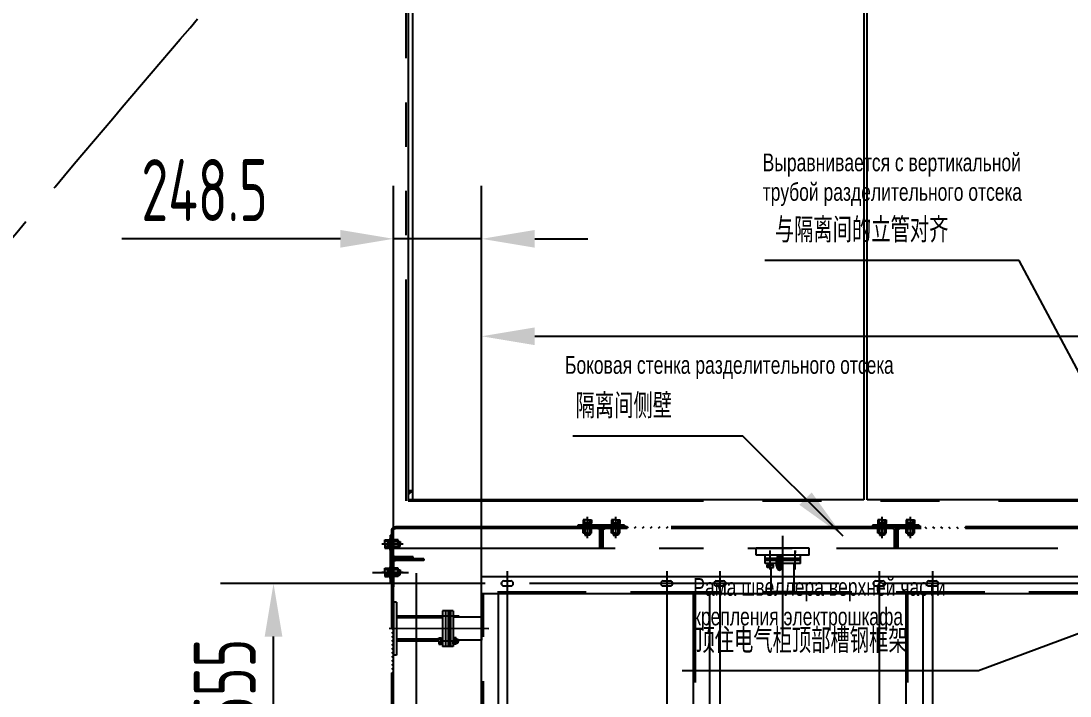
# Model space of a CAD drawing. Header units: millimetres. Extents: x 1934 to 22934, y 25951 to 41379.
# Drawn here: x 6055 to 9016, y 37567 to 39473 of the extents above; entities that cross this region are included whole.
import ezdxf
from ezdxf.enums import TextEntityAlignment as Align

# ---------------------------------------------------------------- set-up
doc = ezdxf.new("R2010")
doc.units = ezdxf.units.MM
doc.header["$LTSCALE"] = 500
for name, pattern in [('F', [0.75, 0.5, -0.25]), ('G', [2, 1.25, -0.25, 0.25, -0.25]), ('K', [2.5, 1.25, -0.25, 0.25, -0.25, 0.25, -0.25])]:
    doc.linetypes.add(name, pattern=pattern)
for name, color, linetype in [('01', 7, 'Continuous'), ('02', 1, 'Continuous'), ('04', 2, 'F'), ('05', 4, 'G'), ('07', 6, 'K'), ('08', 1, 'Continuous')]:
    doc.layers.add(name, color=color, linetype=linetype)
doc.styles.get("Standard").update_dxf_attribs({"font": 'isocp', "width": 0.707, "bigfont": 'intecad.shx'})
doc.dimstyles.new('INTE', dxfattribs={"dimscale": 50, "dimtxt": 3.5, "dimasz": 3, "dimexe": 3, "dimexo": 0, "dimgap": 1, "dimtad": 1, "dimdsep": 46, "dimtxsty": 'Standard', "dimcen": 0, "dimclrd": 1, "dimclre": 1, "dimclrt": 3, "dimadec": 0, "dimazin": 0, "dimtfac": 1, "dimtmove": 0, "dimatfit": 0, "dimfxl": 1, "dimarcsym": 0})

# ---------------------------------------------------------------- blocks, each defined once
blk = doc.blocks.new('HFL')
at = {"layer": '07', "color": 6, "linetype": 'K'}
for p, q in [((34602.5, 379.3), (34602.5, 511.4)), ((34602.5, 511.4), (34607.5, 511.4)), ((34607.5, 511.4), (34607.5, 379.3)), ((34612.5, 455.3), (34612.5, 525.3)), ((34639.2, 484.3), (34579.2, 484.3)), ((34587.6, 495.9), (34596.4, 495.9)), ((34587.6, 484.3), (34587.6, 495.9)), ((34596.4, 491.3), (34587.6, 491.3)), ((34587.6, 484.3), (34587.6, 472.6)), ((34596.4, 477.3), (34587.6, 477.3)), ((34596.4, 495.9), (34596.4, 484.3)), ((34596.4, 495), (34600, 495)), ((34596.4, 472.6), (34596.4, 484.3)), ((34600, 484.3), (34600, 498.3)), ((34600, 498.3), (34602.5, 498.3)), ((34600, 495), (34600, 484.3)), ((34600, 484.3), (34600, 470.3)), ((34600, 473.6), (34600, 484.3)), ((34602.5, 470.3), (34602.5, 484.3)), ((34625.3, 495.9), (34612.5, 495.9)), ((34612.5, 495.9), (34612.5, 484.3)), ((34612.5, 484.3), (34612.5, 495)), ((34625.3, 491.3), (34612.5, 491.3)), ((34612.5, 472.6), (34612.5, 484.3)), ((34612.5, 484.3), (34612.5, 473.6)), ((34625.3, 477.3), (34612.5, 477.3)), ((34614, 491.3), (34630.9, 491.3)), ((34625.3, 484.3), (34625.3, 495.9)), ((34630.9, 489.9), (34625.3, 489.9)), ((34625.3, 484.3), (34625.3, 472.6)), ((34630.9, 478.7), (34625.3, 478.7)), ((34625.3, 477.3), (34630.9, 477.3)), ((34630.9, 491.3), (34630.9, 484.3)), ((34630.9, 477.3), (34630.9, 484.3)), ((34587.6, 472.6), (34596.4, 472.6)), ((34596.4, 473.6), (34600, 473.6)), ((34600, 470.3), (34602.5, 470.3)), ((34625.3, 472.6), (34612.5, 472.6)), ((34667.5, 450.3), (34617.5, 450.3)), ((34667.5, 445.3), (34617.5, 445.3)), ((34625.1, 440.3), (34630.1, 445.3)), ((34647.6, 440.3), (34652.6, 445.3)), ((34667.5, 445.3), (34667.5, 450.3)), ((34667.5, 445.3), (34667.5, 440.3)), ((34587.6, 404.3), (34587.6, 415.9)), ((34587.6, 415.9), (34596.4, 415.9)), ((34596.4, 415.9), (34596.4, 404.3)), ((34596.4, 415), (34600, 415)), ((34600, 404.3), (34600, 418.3)), ((34600, 418.3), (34602.5, 418.3)), ((34600, 415), (34600, 404.3)), ((34602.5, 418.3), (34602.5, 404.3)), ((34607.5, 435.3), (34607.5, 365.3)), ((34607.5, 435.3), (34607.5, 365.3)), ((34607.5, 422.7), (34612.5, 427.7)), ((34612.5, 435.3), (34612.5, 365.3)), ((34612.5, 415.9), (34612.5, 404.3)), ((34625.3, 415.9), (34612.5, 415.9)), ((34612.5, 415.9), (40091.5, 415.3)), ((34612.5, 404.3), (34612.5, 415)), ((34667.5, 440.3), (34617.5, 440.3)), ((34625.3, 404.3), (34625.3, 415.9)), ((35194.5, 415.3), (35194.5, 365.3)), ((35199.5, 415.3), (35194.5, 415.3)), ((35199.5, 415.3), (35199.5, 365.3)), ((35199.5, 415.3), (35199.5, 365.3)), ((35199.5, 415.3), (35204.5, 415.3)), ((35199.5, 415.3), (35199.5, 365.3)), ((35199.5, 415.3), (35199.5, 365.3)), ((35204.5, 415.3), (35204.5, 365.3)), ((36026.5, 415.3), (36026.5, 365.3)), ((36031.5, 415.3), (36026.5, 415.3)), ((36031.5, 415.3), (36031.5, 365.3)), ((36031.5, 415.3), (36031.5, 365.3)), ((36031.5, 415.3), (36036.5, 415.3)), ((36031.5, 415.3), (36031.5, 365.3)), ((36031.5, 415.3), (36031.5, 365.3)), ((36031.5, 409.8), (36036.5, 414.8)), ((36036.5, 415.3), (36036.5, 365.3)), ((34639.2, 404.3), (34579.2, 404.3)), ((34596.4, 411.3), (34587.6, 411.3)), ((34587.6, 404.3), (34587.6, 392.6)), ((34596.4, 397.3), (34587.6, 397.3)), ((34587.6, 392.6), (34596.4, 392.6)), ((34596.4, 392.6), (34596.4, 404.3)), ((34596.4, 393.6), (34600, 393.6)), ((34600, 404.3), (34600, 390.3)), ((34600, 393.6), (34600, 404.3)), ((34600, 390.3), (34602.5, 390.3)), ((34607.5, 400.2), (34611.5, 404.3)), ((34611.5, 404.3), (34612.5, 405.2)), ((34625.3, 411.3), (34612.5, 411.3)), ((34612.5, 392.6), (34612.5, 404.3)), ((34612.5, 404.3), (34612.5, 393.6)), ((34625.3, 397.3), (34612.5, 397.3)), ((34625.3, 392.6), (34612.5, 392.6)), ((34614, 397.3), (34630.9, 397.3)), ((34625.3, 411.3), (34630.9, 411.3)), ((34630.9, 409.9), (34625.3, 409.9)), ((34625.3, 404.3), (34625.3, 392.6)), ((34630.9, 398.7), (34625.3, 398.7)), ((34630.9, 411.3), (34630.9, 404.3)), ((34630.9, 397.3), (34630.9, 404.3)), ((35159.5, 387.1), (35159.5, 327.1)), ((35204.5, 402.6), (35199.5, 407.6)), ((35204.5, 380.2), (35199.5, 385.2)), ((35239.5, 387.1), (35239.5, 327.1)), ((35991.5, 387.1), (35991.5, 327.1)), ((36031.5, 406.3), (36026.5, 411.3)), ((36031.5, 383.9), (36026.5, 388.9)), ((36031.5, 387.4), (36036.5, 392.4)), ((36071.5, 387.1), (36071.5, 327.1)), ((34602.5, 379.3), (34607.5, 379.3)), ((34607.5, 377.8), (34612.5, 382.8)), ((34610.4, 358.2), (34613.9, 361.8)), ((35189.5, 360.3), (34617.5, 360.3)), ((34629.9, 355.3), (34634.9, 360.3)), ((34652.4, 355.3), (34657.4, 360.3)), ((34674.8, 355.3), (34679.8, 360.3)), ((34697.3, 355.3), (34702.3, 360.3)), ((34719.7, 355.3), (34724.7, 360.3)), ((34742.2, 355.3), (34747.2, 360.3)), ((34764.6, 355.3), (34769.6, 360.3)), ((34787.1, 355.3), (34792.1, 360.3)), ((34809.5, 355.3), (34814.5, 360.3)), ((34832, 355.3), (34837, 360.3)), ((34854.4, 355.3), (34859.4, 360.3)), ((34876.9, 355.3), (34881.9, 360.3)), ((34899.3, 355.3), (34904.3, 360.3)), ((34921.8, 355.3), (34926.8, 360.3)), ((34944.2, 355.3), (34949.2, 360.3)), ((34966.7, 355.3), (34971.7, 360.3)), ((34989.1, 355.3), (34994.1, 360.3)), ((35011.6, 355.3), (35016.6, 360.3)), ((35034, 355.3), (35039, 360.3)), ((35056.5, 355.3), (35061.5, 360.3)), ((35078.9, 355.3), (35083.9, 360.3)), ((35101.4, 355.3), (35106.4, 360.3)), ((35123.8, 355.3), (35128.8, 360.3)), ((35146.3, 355.3), (35151.3, 360.3)), ((35147.8, 373.1), (35147.8, 360.3)), ((35159.5, 373.1), (35147.8, 373.1)), ((35147.8, 360.3), (35159.5, 360.3)), ((35159.5, 360.3), (35148.8, 360.3)), ((35152.5, 361.8), (35152.5, 378.7)), ((35152.5, 378.7), (35159.5, 378.7)), ((35152.5, 373.1), (35152.5, 360.3)), ((35153.9, 378.7), (35153.9, 373.1)), ((35166.5, 378.7), (35159.5, 378.7)), ((35159.5, 373.1), (35171.1, 373.1)), ((35171.1, 360.3), (35159.5, 360.3)), ((35159.5, 360.3), (35170.2, 360.3)), ((35165.1, 378.7), (35165.1, 373.1)), ((35166.5, 373.1), (35166.5, 378.7)), ((35166.5, 373.1), (35166.5, 360.3)), ((35171.1, 373.1), (35171.1, 360.3)), ((35206.4, 355.8), (35199.9, 362.3)), ((36021.5, 360.3), (35209.5, 360.3)), ((35229.3, 355.3), (35224.3, 360.3)), ((35239.5, 373.1), (35227.8, 373.1)), ((35227.8, 373.1), (35227.8, 360.3)), ((35227.8, 360.3), (35239.5, 360.3)), ((35239.5, 360.3), (35228.8, 360.3)), ((35232.5, 378.7), (35239.5, 378.7)), ((35232.5, 373.1), (35232.5, 378.7)), ((35232.5, 373.1), (35232.5, 360.3)), ((35233.9, 378.7), (35233.9, 373.1)), ((35246.5, 378.7), (35239.5, 378.7)), ((35239.5, 373.1), (35251.1, 373.1)), ((35251.1, 360.3), (35239.5, 360.3)), ((35239.5, 360.3), (35250.2, 360.3)), ((35245.1, 378.7), (35245.1, 373.1)), ((35246.5, 361.8), (35246.5, 378.7)), ((35246.5, 373.1), (35246.5, 360.3)), ((35251.8, 355.3), (35246.8, 360.3)), ((35251.1, 373.1), (35251.1, 360.3)), ((35274.2, 355.3), (35269.2, 360.3)), ((35296.7, 355.3), (35291.7, 360.3)), ((35319.1, 355.3), (35314.1, 360.3)), ((35341.6, 355.3), (35336.6, 360.3)), ((35364, 355.3), (35359, 360.3)), ((35386.5, 355.3), (35381.5, 360.3)), ((35408.9, 355.3), (35403.9, 360.3)), ((35431.4, 355.3), (35426.4, 360.3)), ((35453.8, 355.3), (35448.8, 360.3)), ((35476.3, 355.3), (35471.3, 360.3)), ((35498.8, 355.3), (35493.8, 360.3)), ((35521.2, 355.3), (35516.2, 360.3)), ((35543.7, 355.3), (35538.7, 360.3)), ((35566.1, 355.3), (35561.1, 360.3)), ((35588.6, 355.3), (35583.6, 360.3)), ((35611, 355.3), (35606, 360.3)), ((35633.5, 355.3), (35628.5, 360.3)), ((35655.9, 355.3), (35650.9, 360.3)), ((35678.4, 355.3), (35673.4, 360.3)), ((35700.8, 355.3), (35695.8, 360.3)), ((35723.3, 355.3), (35718.3, 360.3)), ((35745.7, 355.3), (35740.7, 360.3)), ((35768.2, 355.3), (35763.2, 360.3)), ((35790.6, 355.3), (35785.6, 360.3)), ((35813.1, 355.3), (35808.1, 360.3)), ((35835.5, 355.3), (35830.5, 360.3)), ((35858, 355.3), (35853, 360.3)), ((35880.4, 355.3), (35875.4, 360.3)), ((35902.9, 355.3), (35897.9, 360.3)), ((35925.3, 355.3), (35920.3, 360.3)), ((35947.8, 355.3), (35942.8, 360.3)), ((35970.2, 355.3), (35965.2, 360.3)), ((35979.8, 373.1), (35979.8, 360.3)), ((35991.5, 373.1), (35979.8, 373.1)), ((35979.8, 360.3), (35991.5, 360.3)), ((35991.5, 360.3), (35980.8, 360.3)), ((35984.5, 361.8), (35984.5, 378.7)), ((35984.5, 378.7), (35991.5, 378.7)), ((35984.5, 373.1), (35984.5, 360.3)), ((35985.9, 378.7), (35985.9, 373.1)), ((35991.5, 356.5), (35987.7, 360.3)), ((35998.5, 378.7), (35991.5, 378.7)), ((35991.5, 373.1), (36003.1, 373.1)), ((36003.1, 360.3), (35991.5, 360.3)), ((35991.5, 360.3), (36002.2, 360.3)), ((35992.7, 355.3), (35991.5, 356.5)), ((35997.1, 378.7), (35997.1, 373.1)), ((35998.5, 373.1), (35998.5, 378.7)), ((35998.5, 373.1), (35998.5, 360.3)), ((36003.1, 373.1), (36003.1, 360.3)), ((36015.1, 355.3), (36010.1, 360.3)), ((36030.9, 362), (36026.5, 366.4)), ((36031.5, 364.9), (36036.5, 369.9)), ((36851.5, 360.3), (36041.5, 360.3)), ((36044.3, 355.3), (36049.3, 360.3)), ((36071.5, 373.1), (36059.8, 373.1)), ((36059.8, 373.1), (36059.8, 360.3)), ((36059.8, 360.3), (36071.5, 360.3)), ((36071.5, 360.3), (36060.8, 360.3)), ((36064.5, 378.7), (36071.5, 378.7)), ((36064.5, 373.1), (36064.5, 378.7)), ((36064.5, 373.1), (36064.5, 360.3)), ((36065.9, 378.7), (36065.9, 373.1)), ((36066.8, 355.3), (36071.5, 360)), ((36078.5, 378.7), (36071.5, 378.7)), ((36071.5, 373.1), (36083.1, 373.1)), ((36071.5, 360), (36071.8, 360.3)), ((36083.1, 360.3), (36071.5, 360.3)), ((36071.5, 360.3), (36082.2, 360.3)), ((36077.1, 378.7), (36077.1, 373.1)), ((36078.5, 361.8), (36078.5, 378.7)), ((36078.5, 373.1), (36078.5, 360.3)), ((36083.1, 373.1), (36083.1, 360.3)), ((36089.2, 355.3), (36094.2, 360.3)), ((36111.7, 355.3), (36116.7, 360.3)), ((36134.1, 355.3), (36139.1, 360.3)), ((36156.6, 355.3), (36161.6, 360.3)), ((36179, 355.3), (36184, 360.3)), ((36201.5, 355.3), (36206.5, 360.3)), ((36223.9, 355.3), (36228.9, 360.3)), ((36246.4, 355.3), (36251.4, 360.3)), ((36268.8, 355.3), (36273.8, 360.3)), ((36291.3, 355.3), (36296.3, 360.3)), ((36313.7, 355.3), (36318.7, 360.3)), ((36336.2, 355.3), (36341.2, 360.3)), ((36358.6, 355.3), (36363.6, 360.3)), ((36381.1, 355.3), (36386.1, 360.3)), ((36403.5, 355.3), (36408.5, 360.3)), ((36426, 355.3), (36431, 360.3)), ((36448.4, 355.3), (36453.4, 360.3)), ((36470.9, 355.3), (36475.9, 360.3)), ((36493.3, 355.3), (36498.3, 360.3)), ((36515.8, 355.3), (36520.8, 360.3)), ((35189.5, 355.3), (34617.5, 355.3)), ((35132.4, 350.3), (35132.4, 355.3)), ((35132.4, 355.3), (35264.5, 355.3)), ((35264.5, 350.3), (35132.4, 350.3)), ((35145.5, 347.8), (35145.5, 350.3)), ((35159.5, 347.8), (35145.5, 347.8)), ((35147.8, 335.4), (35147.8, 344.2)), ((35147.8, 344.2), (35159.5, 344.2)), ((35159.5, 335.4), (35147.8, 335.4)), ((35148.8, 344.2), (35148.8, 347.8)), ((35148.8, 347.8), (35159.5, 347.8)), ((35152.5, 344.2), (35152.5, 335.4)), ((35173.5, 350.3), (35159.5, 350.3)), ((35159.5, 347.8), (35173.5, 347.8)), ((35170.2, 347.8), (35159.5, 347.8)), ((35171.1, 344.2), (35159.5, 344.2)), ((35159.5, 335.4), (35171.1, 335.4)), ((35166.5, 344.2), (35166.5, 335.4)), ((35170.2, 344.2), (35170.2, 347.8)), ((35171.1, 335.4), (35171.1, 344.2)), ((35173.5, 347.8), (35173.5, 350.3)), ((36021.5, 355.3), (35209.5, 355.3)), ((35225.5, 350.3), (35239.5, 350.3)), ((35225.5, 347.8), (35225.5, 350.3)), ((35239.5, 347.8), (35225.5, 347.8)), ((35227.8, 344.2), (35239.5, 344.2)), ((35227.8, 335.4), (35227.8, 344.2)), ((35239.5, 335.4), (35227.8, 335.4)), ((35228.8, 347.8), (35239.5, 347.8)), ((35228.8, 344.2), (35228.8, 347.8)), ((35232.5, 344.2), (35232.5, 335.4)), ((35239.5, 347.8), (35253.5, 347.8)), ((35250.2, 347.8), (35239.5, 347.8)), ((35251.1, 344.2), (35239.5, 344.2)), ((35239.5, 335.4), (35251.1, 335.4)), ((35246.5, 344.2), (35246.5, 335.4)), ((35250.2, 344.2), (35250.2, 347.8)), ((35251.1, 335.4), (35251.1, 344.2)), ((35253.5, 347.8), (35253.5, 350.3)), ((35264.5, 350.3), (35264.5, 355.3)), ((35964.4, 350.3), (35964.4, 355.3)), ((35964.4, 355.3), (36096.5, 355.3)), ((36096.5, 350.3), (35964.4, 350.3)), ((35977.5, 347.8), (35977.5, 350.3)), ((35991.5, 347.8), (35977.5, 347.8)), ((35979.8, 335.4), (35979.8, 344.2)), ((35979.8, 344.2), (35991.5, 344.2)), ((35991.5, 335.4), (35979.8, 335.4)), ((35980.8, 344.2), (35980.8, 347.8)), ((35980.8, 347.8), (35991.5, 347.8)), ((35984.5, 344.2), (35984.5, 335.4)), ((36005.5, 350.3), (35991.5, 350.3)), ((35991.5, 347.8), (36005.5, 347.8)), ((36002.2, 347.8), (35991.5, 347.8)), ((36003.1, 344.2), (35991.5, 344.2)), ((35991.5, 335.4), (36003.1, 335.4)), ((35998.5, 344.2), (35998.5, 335.4)), ((36002.2, 344.2), (36002.2, 347.8)), ((36003.1, 335.4), (36003.1, 344.2)), ((36005.5, 347.8), (36005.5, 350.3)), ((36851.5, 355.3), (36041.5, 355.3)), ((36057.5, 350.3), (36071.5, 350.3)), ((36057.5, 347.8), (36057.5, 350.3)), ((36071.5, 347.8), (36057.5, 347.8)), ((36059.8, 344.2), (36071.5, 344.2)), ((36059.8, 335.4), (36059.8, 344.2)), ((36071.5, 335.4), (36059.8, 335.4)), ((36060.8, 347.8), (36071.5, 347.8)), ((36060.8, 344.2), (36060.8, 347.8)), ((36064.5, 344.2), (36064.5, 335.4)), ((36071.5, 347.8), (36085.5, 347.8)), ((36082.2, 347.8), (36071.5, 347.8)), ((36083.1, 344.2), (36071.5, 344.2)), ((36071.5, 335.4), (36083.1, 335.4)), ((36078.5, 344.2), (36078.5, 335.4)), ((36082.2, 344.2), (36082.2, 347.8)), ((36083.1, 335.4), (36083.1, 344.2)), ((36085.5, 347.8), (36085.5, 350.3)), ((36096.5, 350.3), (36096.5, 355.3))]:
    blk.add_line(p, q, dxfattribs=at)
for centre, radius, start, end in [((34617.5, 455.3), 10, 180, 270), ((34617.5, 435.3), 10, 90, 180), ((34617.5, 455.3), 5, 180, 270), ((34617.5, 435.3), 5, 90, 180), ((34617.5, 365.3), 10, 180, 270), ((34617.5, 365.3), 5, 180, 270), ((35189.5, 365.3), 5, 270, 0), ((35189.5, 365.3), 10, 270, 0), ((35209.5, 365.3), 10, 180, 270), ((35209.5, 365.3), 5, 180, 270), ((36021.5, 365.3), 5, 270, 0), ((36021.5, 365.3), 10, 270, 0), ((36041.5, 365.3), 10, 180, 270), ((36041.5, 365.3), 5, 180, 270)]:
    blk.add_arc(centre, radius, start, end, dxfattribs=at)
blk = doc.blocks.new('NHB')
at = {"layer": '07', "color": 6, "linetype": 'K'}
for p, q in [((38004.8, 742.2), (38004.8, 662.2)), ((38009.8, 742.2), (38004.8, 742.2)), ((38009.8, 742.2), (38009.8, 662.2)), ((38004.8, 733), (38009.8, 738)), ((38004.8, 721.7), (38009.8, 726.7)), ((38004.8, 710.4), (38009.8, 715.4)), ((37969.8, 699.8), (37969.8, 598)), ((38004.8, 699.1), (38009.8, 704.1)), ((38004.8, 687.8), (38009.8, 692.8)), ((38004.8, 676.5), (38009.8, 681.5)), ((35812.8, 652.2), (37999.8, 652.2)), ((37306.3, 657.2), (37999.8, 657.2)), ((37629.9, 652.2), (37634.9, 657.2)), ((37641.2, 652.2), (37646.2, 657.2)), ((37652.5, 652.2), (37657.5, 657.2)), ((37663.8, 652.2), (37668.8, 657.2)), ((37675.1, 652.2), (37680.1, 657.2)), ((37686.5, 652.2), (37691.5, 657.2)), ((37697.8, 652.2), (37702.8, 657.2)), ((37709.1, 652.2), (37714.1, 657.2)), ((37720.4, 652.2), (37725.4, 657.2)), ((37731.7, 652.2), (37736.7, 657.2)), ((37743, 652.2), (37748, 657.2)), ((37754.3, 652.2), (37759.3, 657.2)), ((37765.6, 652.2), (37770.6, 657.2)), ((37777, 652.2), (37782, 657.2)), ((37788.3, 652.2), (37793.3, 657.2)), ((37799.6, 652.2), (37804.6, 657.2)), ((37810.9, 652.2), (37815.9, 657.2)), ((37822.2, 652.2), (37827.2, 657.2)), ((37833.5, 652.2), (37838.5, 657.2)), ((37844.8, 652.2), (37849.8, 657.2)), ((37856.2, 652.2), (37861.2, 657.2)), ((37867.5, 652.2), (37872.5, 657.2)), ((37878.8, 652.2), (37883.8, 657.2)), ((37890.1, 652.2), (37895.1, 657.2)), ((37901.4, 652.2), (37906.4, 657.2)), ((37912.7, 652.2), (37917.7, 657.2)), ((37924, 652.2), (37929, 657.2)), ((37935.4, 652.2), (37940.4, 657.2)), ((37946.7, 652.2), (37951.7, 657.2)), ((37958, 652.2), (37963, 657.2)), ((37969.3, 652.2), (37974.3, 657.2)), ((37980.6, 652.2), (37985.6, 657.2)), ((37991.9, 652.2), (37996.9, 657.2)), ((38004.3, 653.3), (38008.8, 657.8)), ((38004.8, 665.1), (38009.8, 670.1))]:
    blk.add_line(p, q, dxfattribs=at)
at = {"layer": '07'}
blk.add_line((37344.2, 722.2), (38004.8, 722.2), dxfattribs=at)
at = {"layer": '07', "color": 6, "linetype": 'K'}
for radius, start, end in [(5, 270, 0), (10, 270, 300), (10, 300, 0)]:
    blk.add_arc((37999.8, 662.2), radius, start, end, dxfattribs=at)
blk = doc.blocks.new('TERT')
at = {"layer": '01', "color": 7, "linetype": 'Continuous'}
for p, q in [((65697.5, 3166.9), (60902.5, 3166.9)), ((60902.5, 2574.9), (60902.5, 3166.9)), ((65697.5, 3118.9), (60902.5, 3118.9)), ((60950.5, 2622.9), (60950.5, 3118.9)), ((61500, 3118.9), (61500, 2622.9)), ((61545.5, 3118.9), (61545.5, 2622.9)), ((62100, 3118.9), (62100, 2622.9)), ((62148, 3118.9), (62148, 2622.9))]:
    blk.add_line(p, q, dxfattribs=at)
at = {"layer": '01'}
for p, q in [((60965, 3155.4), (60985, 3155.4)), ((60965, 3141.4), (60985, 3141.4)), ((61415, 3155.4), (61435, 3155.4)), ((61415, 3141.4), (61435, 3141.4)), ((61565, 3155.4), (61585, 3155.4)), ((61565, 3141.4), (61585, 3141.4)), ((62015, 3155.4), (62035, 3155.4)), ((62015, 3141.4), (62035, 3141.4)), ((62165, 3155.4), (62185, 3155.4)), ((62165, 3141.4), (62185, 3141.4))]:
    blk.add_line(p, q, dxfattribs=at)
at = {"layer": '01', "color": 7, "linetype": 'Continuous'}
for centre, start, end in [((60965, 3148.4), 90, 270), ((60985, 3148.4), 270, 90), ((61415, 3148.4), 90, 270), ((61435, 3148.4), 270, 90), ((61565, 3148.4), 90, 270), ((61585, 3148.4), 270, 90), ((62015, 3148.4), 90, 270), ((62035, 3148.4), 270, 90), ((62165, 3148.4), 90, 270), ((62185, 3148.4), 270, 90)]:
    blk.add_arc(centre, 7, start, end, dxfattribs=at)
at = {"layer": '04', "color": 2, "linetype": 'F'}
for p, q in [((65697.5, 3123.9), (60902.5, 3123.9)), ((60907.5, 2622.9), (60907.5, 3118.9)), ((61505, 3118.9), (61505, 2622.9)), ((62105, 3118.9), (62105, 2622.9))]:
    blk.add_line(p, q, dxfattribs=at)
at = {"layer": '05', "color": 4, "linetype": 'G'}
for p, q in [((60975, 3183.4), (60975, 2568.1)), ((61425, 3183.4), (61425, 2568.1)), ((61575, 3183.4), (61575, 2568.1)), ((62025, 3183.4), (62025, 2538.4)), ((62175, 3183.4), (62175, 2538.4)), ((65662.2, 3148.4), (60770.3, 3148.4))]:
    blk.add_line(p, q, dxfattribs=at)
blk = doc.blocks.new('*D929')
at = {"layer": '08', "color": 1, "lineweight": -2, "ltscale": 1.25}
for p, q in [((7355.3, 37961.7), (7355.3, 38733)), ((12150.3, 37881.1), (12150.3, 38733)), ((7505.3, 38583), (12000.3, 38583))]:
    blk.add_line(p, q, dxfattribs=at)
at = {"layer": '08', "color": 1, "ltscale": 1.25}
for points in [[(7505.3, 38608), (7505.3, 38558), (7355.3, 38583)], [(12000.3, 38608), (12000.3, 38558), (12150.3, 38583)]]:
    blk.add_solid(points, dxfattribs=at)
at = {"layer": 'Defpoints', "color": 0, "ltscale": 1.25}
for p in [(12150.3, 38583), (7355.3, 37961.7), (12150.3, 37881.1)]:
    blk.add_point(p, dxfattribs=at)
at = {"layer": '08', "color": 3, "ltscale": 1.25, "insert": (9752.8, 38720.5), "char_height": 175, "attachment_point": 5}
blk.add_mtext('4795', dxfattribs=at)
blk = doc.blocks.new('*D939')
at = {"layer": '08', "color": 1, "lineweight": -2, "ltscale": 1.25}
for p, q in [((7106.8, 37863), (7106.8, 39008.1)), ((7355.3, 37894.7), (7355.3, 39008.1)), ((6956.8, 38858.1), (6339.7, 38858.1)), ((7355.3, 38858.1), (7106.8, 38858.1)), ((7505.3, 38858.1), (7655.3, 38858.1))]:
    blk.add_line(p, q, dxfattribs=at)
at = {"layer": '08', "color": 1, "ltscale": 1.25}
for points in [[(6956.8, 38883.1), (6956.8, 38833.1), (7106.8, 38858.1)], [(7505.3, 38883.1), (7505.3, 38833.1), (7355.3, 38858.1)]]:
    blk.add_solid(points, dxfattribs=at)
at = {"layer": 'Defpoints', "color": 0, "ltscale": 1.25}
for p in [(7106.8, 38858.1), (7355.3, 37894.7), (7106.8, 37863)]:
    blk.add_point(p, dxfattribs=at)
at = {"layer": '08', "color": 3, "ltscale": 1.25, "insert": (6573.3, 38995.6), "char_height": 175, "attachment_point": 5}
blk.add_mtext('248.5', dxfattribs=at)
blk = doc.blocks.new('REW')
at = {"layer": '01', "color": 7, "linetype": 'Continuous'}
for p, q in [((3476.5, -4923.3), (3476.5, -4773.3)), ((3476.5, -4773.3), (3484.5, -4773.3)), ((3484.5, -4923.3), (3484.5, -4773.3)), ((3236, -4880.7), (3236, -4815.7)), ((3236, -4815.7), (3302.6, -4815.8)), ((3316, -4898.3), (3316, -4798.3)), ((3316, -4798.3), (3324, -4798.3)), ((3324, -4898.3), (3324, -4798.3)), ((3324, -4898.3), (3324, -4798.3)), ((3324, -4798.3), (3346, -4798.3)), ((3326, -4898.3), (3326, -4798.3)), ((3328, -4898.3), (3328, -4798.3)), ((3330, -4898.3), (3330, -4798.3)), ((3338, -4898.3), (3338, -4798.3)), ((3346, -4898.3), (3346, -4798.3)), ((3357, -4813.3), (3476.5, -4813.4)), ((3236, -4880.7), (3316, -4880.8)), ((3346, -4883.3), (3476.5, -4883.4)), ((3316, -4898.3), (3324, -4898.3)), ((3324, -4898.3), (3346, -4898.3)), ((3476.5, -4923.3), (3484.5, -4923.3))]:
    blk.add_line(p, q, dxfattribs=at)
at = {"layer": '01'}
for p, q in [((3307.6, -4808.3), (3302.6, -4808.3)), ((3302.6, -4808.3), (3302.6, -4813.3)), ((3302.6, -4818.3), (3302.6, -4813.3)), ((3307.6, -4818.3), (3302.6, -4818.3)), ((3307.6, -4813.3), (3307.6, -4804.4)), ((3307.6, -4804.4), (3316, -4804.4)), ((3307.6, -4808.3), (3316, -4808.3)), ((3307.6, -4813.3), (3307.6, -4822.2)), ((3307.6, -4818.3), (3316, -4818.3)), ((3307.6, -4822.2), (3316, -4822.2)), ((3316, -4804.4), (3316, -4813.3)), ((3316, -4822.2), (3316, -4813.3)), ((3346, -4803.3), (3346, -4813.3)), ((3348, -4803.3), (3346, -4803.3)), ((3346, -4823.3), (3346, -4813.3)), ((3348, -4823.3), (3346, -4823.3)), ((3348, -4813.3), (3348, -4803.3)), ((3348, -4805.6), (3348, -4813.3)), ((3350.6, -4805.6), (3348, -4805.6)), ((3350.6, -4813.3), (3348, -4811.8)), ((3348, -4813.3), (3348, -4823.3)), ((3348, -4821), (3348, -4813.3)), ((3348, -4813.3), (3350.6, -4814.8)), ((3350.6, -4821), (3348, -4821)), ((3350.6, -4804.4), (3350.6, -4813.3)), ((3357, -4804.4), (3350.6, -4804.4)), ((3350.6, -4813.3), (3350.6, -4805.6)), ((3350.6, -4808.3), (3357, -4808.3)), ((3350.6, -4813.3), (3350.6, -4821)), ((3350.6, -4822.2), (3350.6, -4813.3)), ((3350.6, -4818.3), (3357, -4818.3)), ((3357, -4822.2), (3350.6, -4822.2)), ((3357, -4813.3), (3357, -4804.4)), ((3357, -4813.3), (3357, -4822.2))]:
    blk.add_line(p, q, dxfattribs=at)
at = {"layer": '02'}
for p, q in [((3302.6, -4809.3), (3307.6, -4809.3)), ((3302.6, -4817.3), (3307.6, -4817.3))]:
    blk.add_line(p, q, dxfattribs=at)
at = {"layer": '04', "color": 2, "linetype": 'F'}
for p, q in [((3346, -4818.3), (3476.5, -4818.4)), ((3346, -4878.3), (3476.5, -4878.4))]:
    blk.add_line(p, q, dxfattribs=at)
at = {"layer": '05'}
for p, q in [((3299.2, -4813.3), (3352.4, -4813.3)), ((3352.7, -4813.3), (3345.9, -4813.3)), ((3350.1, -4813.3), (3346, -4813.3)), ((3299.2, -4883.3), (3352.4, -4883.3))]:
    blk.add_line(p, q, dxfattribs=at)
at = {"layer": '05', "color": 4, "linetype": 'G'}
for p, q in [((3352.7, -4813.3), (3346, -4813.3)), ((3215.8, -4848.2), (3496.5, -4848.4)), ((3352.7, -4883.3), (3346, -4883.3))]:
    blk.add_line(p, q, dxfattribs=at)
blk = doc.blocks.new('*D942')
at = {"layer": '08', "color": 1, "lineweight": -2, "ltscale": 1.25}
for p, q in [((7291.7, 37885.1), (6618, 37885.1)), ((6768, 37480.1), (6768, 37735.1)), ((7291.7, 37330.1), (6618, 37330.1))]:
    blk.add_line(p, q, dxfattribs=at)
at = {"layer": '08', "color": 1, "ltscale": 1.25}
for points in [[(6743, 37735.1), (6793, 37735.1), (6768, 37885.1)], [(6743, 37480.1), (6793, 37480.1), (6768, 37330.1)]]:
    blk.add_solid(points, dxfattribs=at)
at = {"layer": 'Defpoints', "color": 0, "ltscale": 1.25}
for p in [(6768, 37885.1), (7291.7, 37885.1), (7291.7, 37330.1)]:
    blk.add_point(p, dxfattribs=at)
at = {"layer": '08', "color": 3, "ltscale": 1.25, "insert": (6630.5, 37607.6), "char_height": 175, "attachment_point": 5, "rotation": 90}
blk.add_mtext('555', dxfattribs=at)
blk = doc.blocks.new('TREW')
at = {"layer": '01', "color": 7, "linetype": 'Continuous'}
for p, q in [((3285.4, -3210.7), (3285.4, -3060.7)), ((3285.4, -3060.7), (3305.4, -3060.7)), ((3305.4, -3210.7), (3305.4, -3060.7)), ((3224.4, -3103.2), (3251.4, -3103.2)), ((3262.4, -3185.7), (3262.4, -3085.7)), ((3262.4, -3085.7), (3270.4, -3085.7)), ((3270.4, -3185.7), (3270.4, -3085.7)), ((3270.4, -3185.7), (3270.4, -3085.7)), ((3270.4, -3085.7), (3285.4, -3085.7)), ((3272.4, -3185.7), (3272.4, -3085.7)), ((3274.4, -3185.7), (3274.4, -3085.7)), ((3276.4, -3185.7), (3276.4, -3085.7)), ((3224.4, -3168.2), (3262.4, -3168.2)), ((3262.4, -3185.7), (3270.4, -3185.7)), ((3270.4, -3185.7), (3285.4, -3185.7)), ((3285.4, -3210.7), (3305.4, -3210.7))]:
    blk.add_line(p, q, dxfattribs=at)
at = {"layer": '01'}
for p, q in [((3251.4, -3100.7), (3251.4, -3091.8)), ((3251.4, -3091.8), (3257.8, -3091.8)), ((3257.8, -3095.7), (3251.4, -3095.7)), ((3251.4, -3100.7), (3251.4, -3109.6)), ((3257.8, -3091.8), (3257.8, -3100.7)), ((3257.8, -3100.7), (3257.8, -3093)), ((3257.8, -3093), (3260.4, -3093)), ((3257.8, -3100.7), (3260.4, -3099.2)), ((3257.8, -3100.7), (3257.8, -3108.4)), ((3257.8, -3109.6), (3257.8, -3100.7)), ((3260.4, -3100.7), (3257.8, -3102.2)), ((3257.8, -3108.4), (3260.4, -3108.4)), ((3260.4, -3100.7), (3260.4, -3090.7)), ((3260.4, -3090.7), (3262.4, -3090.7)), ((3260.4, -3093), (3260.4, -3100.7)), ((3260.4, -3100.7), (3260.4, -3110.7)), ((3260.4, -3108.4), (3260.4, -3100.7)), ((3262.4, -3090.7), (3262.4, -3100.7)), ((3262.4, -3110.7), (3262.4, -3100.7)), ((3251.4, -3109.6), (3257.8, -3109.6)), ((3260.4, -3110.7), (3262.4, -3110.7))]:
    blk.add_line(p, q, dxfattribs=at)
at = {"layer": '04', "color": 2, "linetype": 'F'}
for p, q in [((3182.4, -3168.1), (3182.4, -3103.1)), ((3182.4, -3103.1), (3224.4, -3103.2)), ((3182.4, -3168.1), (3224.4, -3168.2))]:
    blk.add_line(p, q, dxfattribs=at)
at = {"layer": '05'}
for p, q in [((3245.7, -3100.7), (3298.8, -3100.7)), ((3258.4, -3100.7), (3262.4, -3100.7)), ((3245.7, -3170.7), (3298.8, -3170.7))]:
    blk.add_line(p, q, dxfattribs=at)
at = {"layer": '05', "color": 4, "linetype": 'G'}
for p, q in [((3162.2, -3135.6), (3340.4, -3135.8)), ((3299.1, -3170.7), (3292.4, -3170.7))]:
    blk.add_line(p, q, dxfattribs=at)
blk = doc.blocks.new('JGFD')
at = {"layer": '07', "linetype": 'K'}
blk.add_hatch(color=6, dxfattribs=at).paths.add_polyline_path([(23697.6, 9308.9), (23697.6, 9320.4), (23710.2, 9320.4)])
at = {"layer": '07', "color": 6, "linetype": 'K', "ltscale": 30}
for p, q in [((24983.2, 11517.4), (24983.2, 9294.9)), ((23710.2, 9294.9), (23710.2, 11347)), ((23697.6, 11332.7), (23697.6, 9320.4)), ((24993.2, 9294.4), (24993.2, 10704.4)), ((23697.6, 9320.4), (23710.2, 9320.4)), ((23748.2, 9294.9), (23710.2, 9294.9)), ((24983.2, 9294.9), (23726.2, 9294.9)), ((31622.1, 9294.4), (24993.2, 9294.4))]:
    blk.add_line(p, q, dxfattribs=at)
at = {"layer": '07', "color": 6, "linetype": 'K'}
for p, q in [((23710.2, 9294.9), (23710.2, 11347)), ((23691.6, 9291.4), (23691.6, 11325.9)), ((23697.6, 11332.7), (23697.6, 9291.4)), ((23697.6, 11332.7), (23697.6, 9320.4)), ((23710.2, 9320.4), (23697.6, 9308.9)), ((23697.6, 9320.4), (23710.2, 9320.4)), ((23697.6, 9320.4), (23710.2, 9320.4)), ((23748.2, 9294.9), (23697.6, 9294.9)), ((23748.2, 9294.9), (23710.2, 9294.9))]:
    blk.add_line(p, q, dxfattribs=at)
at = {"layer": '07', "color": 6, "linetype": 'K', "ltscale": 1.333333}
blk.add_line((23697.2, 9291.4), (26005.2, 9291.4), dxfattribs=at)
at = {"layer": '07', "color": 6, "linetype": 'K'}
blk.add_spline([(21524.5, 6814.9), (21470.5, 8225.3), (21978.5, 9295), (22270.4, 9662.3), (23136.4, 10690.9), (23860.7, 11517.4)], degree=3, dxfattribs=at)

msp = doc.modelspace()

# ---------------------------------------------------------------- linework, layer by layer
at = {"layer": '05', "color": 142, "linetype": 'G', "ltscale": 1.25}
msp.add_line((8205.311, 37736.765), (8205.317, 38018.796), dxfattribs=at)

# ---------------------------------------------------------------- block references
at = {"layer": '01', "ltscale": 1.25}
for name, p, rotation in [('TREW', (5069.579, 34679.268), 90), ('REW', (10591.326, 32909.273), 180)]:
    msp.add_blockref(name, p, dxfattribs=dict(at, rotation=rotation))
at = {"layer": '01', "ltscale": 1.25, "xscale": -1, "rotation": 270}
msp.add_blockref('NHB', (6449.591, -54.693), dxfattribs=at)
at = {"layer": '01', "ltscale": 1.25}
msp.add_blockref('TERT', (-53547.163, 34736.752), dxfattribs=at)
at = {"layer": '05', "ltscale": 1.25}
msp.add_blockref('JGFD', (-16549.335, 28826.778), dxfattribs=at)
at = {"layer": '07', "ltscale": 1.25, "xscale": -1, "rotation": 180}
msp.add_blockref('HFL', (-27505.651, 38400.467), dxfattribs=at)

# ---------------------------------------------------------------- texts
at = {"layer": '01', "color": 3, "ltscale": 1.25, "char_height": 70, "attachment_point": 9}
for s, insert in [('与隔离间的立管对齐', (8672.968, 38847.318)), ('隔离间侧壁', (7892.893, 38351.418))]:
    msp.add_mtext(s, dxfattribs=dict(at, insert=insert))
at = {"layer": '02', "ltscale": 1.25, "width": 0.605172}
msp.add_text('●', height=45, dxfattribs=at).set_placement((8182.522, 37919.002), (8209.522, 37919.002), align=Align.FIT)
at = {"layer": '02', "char_height": 50, "attachment_point": 1}
for s, insert in [('{\\fArial|b0|i0|c204|p34;\\C3;Выравнивается с вертикальной\\Pтрубой разделительного отсека}', (8148.624, 39098.814)), ('{\\fArial|b0|i0|c204|p34;\\C3;Боковая стенка разделительного отсека}', (7590.679, 38527.06)), ('{\\fArial|b0|i0|c204|p34;\\C3;Рама швеллера верхней части \\Pкрепления электрошкафа}', (7952.816, 37900.245))]:
    msp.add_mtext(s, dxfattribs=dict(at, insert=insert))
at = {"layer": '02', "color": 3, "ltscale": 1.25, "insert": (8557.839, 37688.449), "char_height": 70, "attachment_point": 9}
msp.add_mtext('顶住电气柜顶部槽钢框架', dxfattribs=at)

# ---------------------------------------------------------------- dimensions: what is measured, and where the dimension line sits
at = {"layer": '08', "ltscale": 1.25}
for base, p1, p2, picture, middle in [((7106.816, 38858.099), (7355.316, 37894.748), (7106.816, 37863.035), '*D939', (6573.281, 38995.616)), ((12150.316, 38583.041), (7355.316, 37961.698), (12150.316, 37881.149), '*D929', (9752.816, 38720.541))]:
    dim = msp.add_linear_dim(base=base, p1=p1, p2=p2, dimstyle='INTE', dxfattribs=at)
    dim.commit()
    dim.dimension.update_dxf_attribs({"geometry": picture, "text_midpoint": middle})
dim = msp.add_linear_dim(base=(6768.031, 37885.149), p1=(7291.677, 37330.149), p2=(7291.677, 37885.149), angle=90, dimstyle='INTE', dxfattribs=at)
dim.commit()
dim.dimension.update_dxf_attribs({"geometry": '*D942', "text_midpoint": (6630.531, 37607.649)})

# ---------------------------------------------------------------- leaders
at = {"layer": '01', "ltscale": 1.25, "annotation_type": 0, "has_hookline": 1, "hookline_direction": 1}
for points, text_width in [([(9305.316, 37984.769), (8872.968, 38797.318), (8722.968, 38797.318)], 517.995), ([(8375.57, 38018.649), (8092.893, 38301.418), (7942.893, 38301.418)], 280.443)]:
    msp.add_leader(points, dimstyle='INTE', dxfattribs=dict(at, text_width=text_width))
at = {"layer": '02', "ltscale": 1.25, "annotation_type": 0, "has_hookline": 1, "hookline_direction": 1, "text_width": 636.771}
msp.add_leader([(9305.197, 37841.47), (8757.839, 37638.449), (8607.839, 37638.449)], dimstyle='INTE', dxfattribs=at)

doc.saveas('drawing.dxf')
